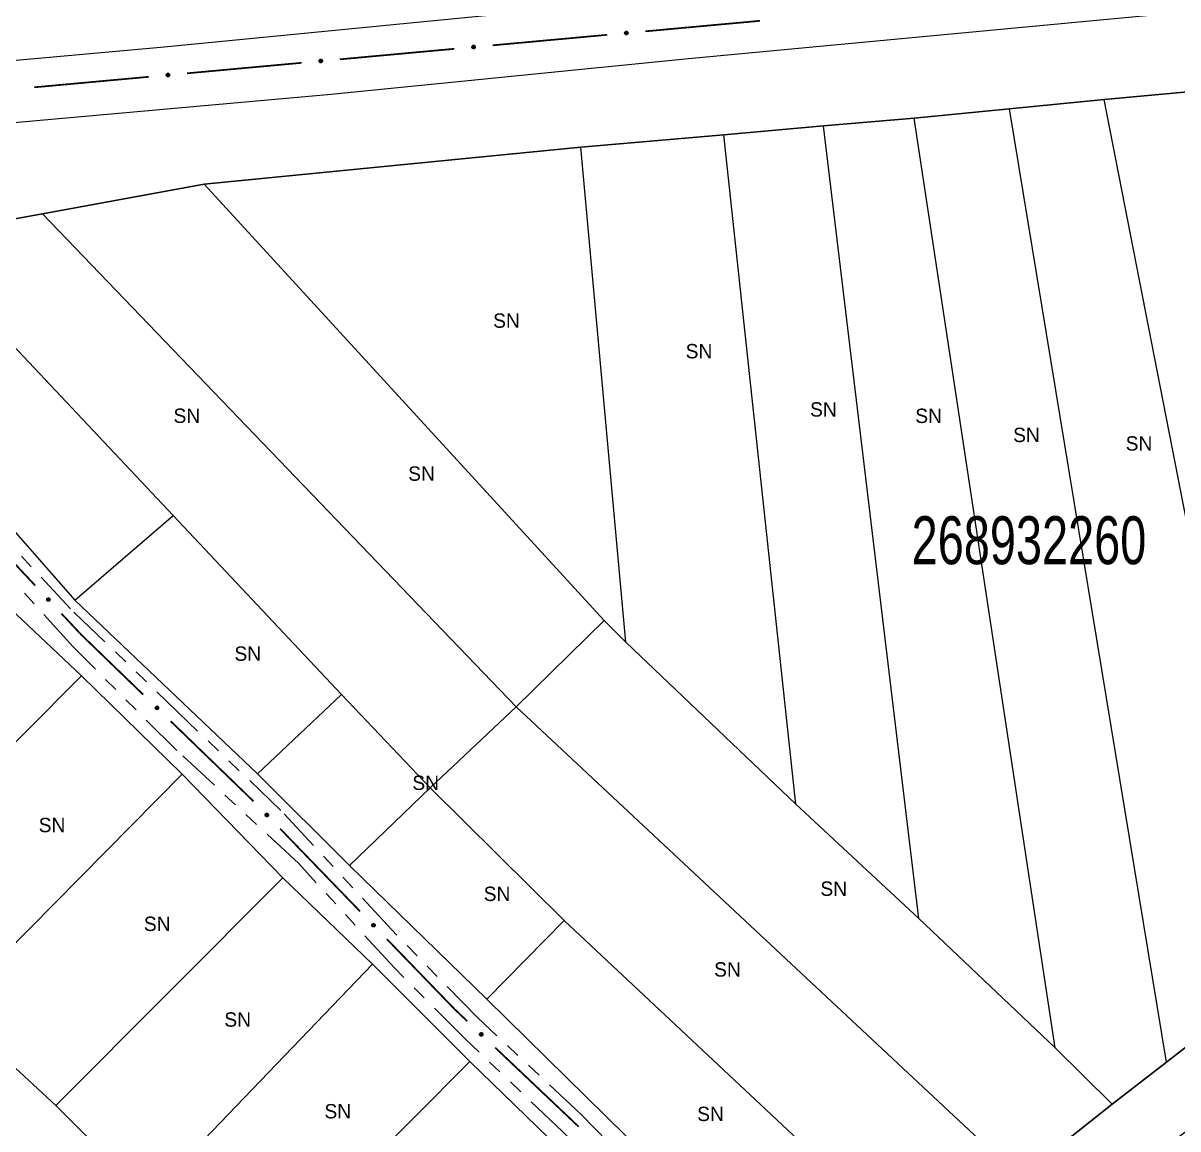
# Model space of a CAD drawing. Extents: x 207981 to 210201, y 4876477 to 4878908.
# Drawn here: x 208972.2 to 209092.6, y 4877304.6 to 4877420 of the extents above; entities that cross this region are included whole.
import ezdxf
from ezdxf.enums import TextEntityAlignment as Align

# ---------------------------------------------------------------- set-up
doc = ezdxf.new("R2010")
doc.units = 0
doc.header["$LTSCALE"] = 1.5
doc.header["$MEASUREMENT"] = 0
doc.linetypes.add('TRACO_25', pattern=[8, 3, -1, 1, -1, 1, -1])
for name, color, linetype in [('CD_MALHA_LOTES', 7, 'CONTINUOUS'), ('CD_TXT_QUADRA', 255, 'CONTINUOUS'), ('RU-QUADRA', 210, 'CONTINUOUS'), ('SV-EIXO-ROD-ESTR', 7, 'CONTINUOUS'), ('SV-EIXO-RUA-N-PAV', 6, 'CONTINUOUS'), ('SV-EST-MUNIC-PAV', 20, 'CONTINUOUS'), ('SV-RUA-NAO-PAV', 7, 'CONTINUOUS'), ('Th_NmrPort', 1, 'CONTINUOUS')]:
    doc.layers.add(name, color=color, linetype=linetype)
doc.styles.add('ARIAL', font='ARIAL.SHX')

msp = doc.modelspace()

# ---------------------------------------------------------------- linework, layer by layer
at = {"layer": 'CD_MALHA_LOTES', "linetype": 'Continuous', "flags": 128}
for points in [[(209075.03, 4877411.05), (209084.87, 4877412.01)], [(209084.87, 4877412.01), (209094.39, 4877412.87)], [(209102.79, 4877320.47), (209084.87, 4877412.01)], [(209065.08, 4877410.08), (209075.03, 4877411.05)], [(209091.4, 4877311.59), (209075.03, 4877411.05)], [(209055.61, 4877409.28), (209065.08, 4877410.08)], [(209079.79, 4877313.09), (209065.08, 4877410.08)], [(209030.3, 4877407.03), (209045.23, 4877408.32)], [(209045.23, 4877408.32), (209055.61, 4877409.28)], [(209052.72, 4877338.5), (209045.23, 4877408.32)], [(209065.56, 4877326.57), (209055.61, 4877409.28)], [(208991.03, 4877403.18), (209030.3, 4877407.03)], [(209035.01, 4877355.41), (209030.3, 4877407.03)], [(208974.18, 4877400.08), (208991.03, 4877403.18)], [(208991.03, 4877403.18), (209032.76, 4877357.66)], [(208960.49, 4877397.62), (208974.18, 4877400.08)], [(209023.59, 4877348.65), (208974.18, 4877400.08)], [(208987.82, 4877368.62), (208960.49, 4877397.62)], [(208946.66, 4877395), (208977.55, 4877359.8)], [(208977.55, 4877359.8), (208987.82, 4877368.62)], [(208987.82, 4877368.62), (209005.37, 4877349.95)], [(208968.35, 4877361.21), (208978.24, 4877351.9)], [(208996.6, 4877341.66), (208977.55, 4877359.8)], [(209032.76, 4877357.66), (209035.01, 4877355.41)], [(209035.01, 4877355.41), (209052.72, 4877338.5)], [(208954.26, 4877327.79), (208978.24, 4877351.9)], [(208978.24, 4877351.9), (208988.76, 4877341.65)], [(208996.6, 4877341.66), (209005.37, 4877349.95)], [(209005.37, 4877349.95), (209014.61, 4877340.2)], [(209076.1, 4877299.56), (209023.59, 4877348.65)], [(208964.79, 4877317.42), (208988.76, 4877341.65)], [(208988.76, 4877341.65), (208999.23, 4877330.83)], [(209006.18673, 4877332.117408), (208996.6, 4877341.66)], [(209014.61, 4877340.2), (209006.18673, 4877332.117408)], [(209014.61, 4877340.2), (209028.59, 4877326.36)], [(209065.56, 4877326.57), (209052.72, 4877338.5)], [(209020.51, 4877318.17), (209006.18673, 4877332.117408)], [(208975.57, 4877307.08), (208999.23, 4877330.83)], [(208999.23, 4877330.83), (209008.59, 4877321.83)], [(209079.79, 4877313.09), (209065.56, 4877326.57)], [(209020.51, 4877318.17), (209028.59, 4877326.36)], [(209028.59, 4877326.36), (209065.72, 4877291.53)], [(208985.19, 4877297.46), (209008.59, 4877321.83)], [(209008.59, 4877321.83), (209018.74, 4877311.67)], [(209102.79, 4877320.47), (209091.4, 4877311.59)], [(209065.72, 4877291.53), (209055.66, 4877283.61), (209020.51, 4877318.17)], [(209085.73, 4877307.21), (209079.79, 4877313.09)], [(208975.57, 4877307.08), (208970.4, 4877311.89)], [(208994.95, 4877287.74), (209018.74, 4877311.67)], [(209018.74, 4877311.67), (209030.46, 4877300.31)], [(209091.4, 4877311.59), (209085.73, 4877307.21)], [(209085.73, 4877307.21), (209076.1, 4877299.56)], [(208984.66, 4877297.99), (208975.57, 4877307.08)]]:
    msp.add_lwpolyline(points, dxfattribs=at)
at = {"layer": 'CD_MALHA_LOTES', "linetype": 'Continuous'}
for points in [[(209032.76, 4877357.66), (209023.59, 4877348.65)], [(209023.59, 4877348.65), (209014.61, 4877340.2)]]:
    msp.add_lwpolyline(points, dxfattribs=at)
at = {"layer": 'RU-QUADRA', "linetype": 'Continuous', "flags": 128}
for points in [[(209094.39, 4877412.87), (209084.87, 4877412.01), (209075.03, 4877411.05), (209065.08, 4877410.08), (209055.61, 4877409.28), (209045.23, 4877408.32), (209030.3, 4877407.03), (208991.03, 4877403.18), (208974.18, 4877400.08), (208960.49, 4877397.62), (208946.66, 4877395), (208977.55, 4877359.8), (208996.6, 4877341.66), (209006.18673, 4877332.117408), (209020.51, 4877318.17), (209055.66, 4877283.61), (209065.72, 4877291.53), (209076.1, 4877299.56), (209085.73, 4877307.21), (209091.4, 4877311.59), (209102.79, 4877320.47)], [(208968.35, 4877361.21), (208978.24, 4877351.9), (208988.76, 4877341.65), (208999.23, 4877330.83), (209008.59, 4877321.83), (209018.74, 4877311.67), (209030.46, 4877300.31), (209052.11, 4877278.34), (209033.22, 4877261.68), (208999.36, 4877231.74), (208971.52, 4877256.2)]]:
    msp.add_lwpolyline(points, dxfattribs=at)
at = {"layer": 'SV-EIXO-ROD-ESTR', "const_width": 0.18}
for points in [[(209049.000335, 4877420.218613), (209037.050405, 4877419.123545)], [(209033.067095, 4877418.758522), (209021.117165, 4877417.663454)], [(209017.133855, 4877417.298431), (209005.183925, 4877416.203363)], [(209001.200615, 4877415.83834), (208989.250685, 4877414.743272)], [(208985.267375, 4877414.378249), (208973.317445, 4877413.283181)]]:
    msp.add_lwpolyline(points, dxfattribs=at)
at = {"layer": 'SV-EIXO-ROD-ESTR'}
for points in [[(209035.211876, 4877418.844524), (209035.181129, 4877418.806489), (209035.146926, 4877418.780088), (209035.11206, 4877418.766279), (209035.078069, 4877418.762109), (209035.042814, 4877418.761761), (209035.007191, 4877418.769251), (209034.969496, 4877418.786322), (209034.931126, 4877418.816899), (209034.906383, 4877418.853714), (209034.891016, 4877418.887171), (209034.884627, 4877418.922365), (209034.884863, 4877418.95662), (209034.893867, 4877418.993365), (209034.91154, 4877419.031396), (209034.943219, 4877419.069235), (209034.976929, 4877419.094888), (209035.011003, 4877419.10736), (209035.046425, 4877419.113558), (209035.082422, 4877419.113483), (209035.117347, 4877419.105928), (209035.155607, 4877419.088065), (209035.19254, 4877419.056303), (209035.218509, 4877419.022974), (209035.231456, 4877418.989084), (209035.236773, 4877418.954073), (209035.237553, 4877418.918717), (209035.231514, 4877418.882595), (209035.211876, 4877418.844524)], [(209019.278636, 4877417.384433), (209019.247889, 4877417.346398), (209019.213686, 4877417.319997), (209019.17882, 4877417.306188), (209019.144829, 4877417.302018), (209019.109574, 4877417.30167), (209019.073951, 4877417.30916), (209019.036256, 4877417.326232), (209018.997886, 4877417.356808), (209018.973143, 4877417.393623), (209018.957776, 4877417.427081), (209018.951388, 4877417.462274), (209018.951623, 4877417.496529), (209018.960627, 4877417.533274), (209018.9783, 4877417.571305), (209019.009979, 4877417.609144), (209019.043689, 4877417.634797), (209019.077763, 4877417.647269), (209019.113185, 4877417.653467), (209019.149182, 4877417.653392), (209019.184107, 4877417.645837), (209019.222367, 4877417.627974), (209019.2593, 4877417.596212), (209019.28527, 4877417.562883), (209019.298216, 4877417.528993), (209019.303533, 4877417.493982), (209019.304313, 4877417.458626), (209019.298274, 4877417.422504), (209019.278636, 4877417.384433)], [(209003.345397, 4877415.924342), (209003.314649, 4877415.886307), (209003.280446, 4877415.859906), (209003.24558, 4877415.846097), (209003.211589, 4877415.841927), (209003.176334, 4877415.841579), (209003.140712, 4877415.849069), (209003.103016, 4877415.866141), (209003.064646, 4877415.896717), (209003.039903, 4877415.933532), (209003.024536, 4877415.96699), (209003.018148, 4877416.002183), (209003.018383, 4877416.036438), (209003.027387, 4877416.073183), (209003.04506, 4877416.111214), (209003.076739, 4877416.149053), (209003.110449, 4877416.174706), (209003.144523, 4877416.187178), (209003.179945, 4877416.193376), (209003.215942, 4877416.193301), (209003.250867, 4877416.185746), (209003.289127, 4877416.167883), (209003.32606, 4877416.136121), (209003.35203, 4877416.102792), (209003.364976, 4877416.068902), (209003.370293, 4877416.033891), (209003.371073, 4877415.998535), (209003.365034, 4877415.962413), (209003.345397, 4877415.924342)], [(208987.412157, 4877414.464251), (208987.381409, 4877414.426217), (208987.347206, 4877414.399815), (208987.31234, 4877414.386006), (208987.278349, 4877414.381837), (208987.243094, 4877414.381488), (208987.207472, 4877414.388978), (208987.169776, 4877414.40605), (208987.131406, 4877414.436626), (208987.106663, 4877414.473441), (208987.091296, 4877414.506899), (208987.084908, 4877414.542093), (208987.085143, 4877414.576347), (208987.094147, 4877414.613092), (208987.11182, 4877414.651123), (208987.143499, 4877414.688962), (208987.177209, 4877414.714615), (208987.211283, 4877414.727087), (208987.246705, 4877414.733285), (208987.282702, 4877414.73321), (208987.317628, 4877414.725655), (208987.355887, 4877414.707792), (208987.39282, 4877414.67603), (208987.41879, 4877414.642701), (208987.431736, 4877414.608811), (208987.437054, 4877414.5738), (208987.437833, 4877414.538444), (208987.431794, 4877414.502322), (208987.412157, 4877414.464251)]]:
    msp.add_lwpolyline(points, close=True, dxfattribs=at)
for points in [[(209035.13121, 4877419.094125), (209034.935063, 4877419.051486)], [(209035.117347, 4877419.105928), (209034.943219, 4877419.069235)], [(209035.095621, 4877419.108677), (209034.966419, 4877419.083134)], [(209035.082422, 4877419.113483), (209034.976929, 4877419.094888)], [(209035.231456, 4877418.989084), (209034.884627, 4877418.922365)], [(209035.218509, 4877419.022974), (209034.884863, 4877418.95662)], [(209035.221457, 4877419.006478), (209034.887705, 4877418.940267)], [(209035.231488, 4877418.971771), (209034.889334, 4877418.907531)], [(209035.236773, 4877418.954073), (209034.891016, 4877418.887171)], [(209035.19254, 4877419.056303), (209034.893867, 4877418.993365)], [(209035.203272, 4877419.040438), (209034.893979, 4877418.976469)], [(209035.233492, 4877418.934958), (209034.903816, 4877418.869121)], [(209035.170389, 4877419.07031), (209034.905688, 4877419.013168)], [(209035.237553, 4877418.918717), (209034.906383, 4877418.853714)], [(209035.155607, 4877419.088065), (209034.91154, 4877419.031396)], [(209035.22981, 4877418.900365), (209034.923359, 4877418.835286)], [(209035.231514, 4877418.882595), (209034.931126, 4877418.816899)], [(209035.220694, 4877418.865273), (209034.953649, 4877418.803805)], [(209035.211876, 4877418.844524), (209034.969496, 4877418.786322)], [(209035.194286, 4877418.824487), (209034.99567, 4877418.778881)], [(209035.181129, 4877418.806489), (209035.007191, 4877418.769251)], [(209035.161696, 4877418.791355), (209035.033728, 4877418.767296)], [(209035.146926, 4877418.780088), (209035.042814, 4877418.761761)], [(209019.298216, 4877417.528993), (209018.951388, 4877417.462274)], [(209019.28527, 4877417.562883), (209018.951623, 4877417.496529)], [(209019.288217, 4877417.546387), (209018.954465, 4877417.480176)], [(209019.298248, 4877417.51168), (209018.956094, 4877417.44744)], [(209019.303533, 4877417.493982), (209018.957776, 4877417.427081)], [(209019.2593, 4877417.596212), (209018.960627, 4877417.533274)], [(209019.270032, 4877417.580347), (209018.960739, 4877417.516378)], [(209019.300252, 4877417.474867), (209018.970576, 4877417.40903)], [(209019.237149, 4877417.610219), (209018.972448, 4877417.553077)], [(209019.304313, 4877417.458626), (209018.973143, 4877417.393623)], [(209019.222367, 4877417.627974), (209018.9783, 4877417.571305)], [(209019.29657, 4877417.440274), (209018.99012, 4877417.375195)], [(209019.298274, 4877417.422504), (209018.997886, 4877417.356808)], [(209019.197971, 4877417.634034), (209019.001823, 4877417.591395)], [(209019.184107, 4877417.645837), (209019.009979, 4877417.609144)], [(209019.287454, 4877417.405182), (209019.020409, 4877417.343715)], [(209019.162381, 4877417.648586), (209019.033179, 4877417.623043)], [(209019.278636, 4877417.384433), (209019.036256, 4877417.326232)], [(209019.149182, 4877417.653392), (209019.043689, 4877417.634797)], [(209019.261046, 4877417.364396), (209019.06243, 4877417.31879)], [(209019.247889, 4877417.346398), (209019.073951, 4877417.30916)], [(209019.228456, 4877417.331264), (209019.100488, 4877417.307205)], [(209019.213686, 4877417.319997), (209019.109574, 4877417.30167)], [(209003.364976, 4877416.068902), (209003.018148, 4877416.002183)], [(209003.35203, 4877416.102792), (209003.018383, 4877416.036438)], [(209003.354977, 4877416.086296), (209003.021225, 4877416.020086)], [(209003.365008, 4877416.051589), (209003.022854, 4877415.987349)], [(209003.370293, 4877416.033891), (209003.024536, 4877415.96699)], [(209003.32606, 4877416.136121), (209003.027387, 4877416.073183)], [(209003.336792, 4877416.120256), (209003.027499, 4877416.056287)], [(209003.367012, 4877416.014776), (209003.037336, 4877415.948939)], [(209003.303909, 4877416.150128), (209003.039209, 4877416.092986)], [(209003.371073, 4877415.998535), (209003.039903, 4877415.933532)], [(209003.289127, 4877416.167883), (209003.04506, 4877416.111214)], [(209003.363331, 4877415.980183), (209003.05688, 4877415.915104)], [(209003.365034, 4877415.962413), (209003.064646, 4877415.896717)], [(209003.264731, 4877416.173943), (209003.068583, 4877416.131304)], [(209003.250867, 4877416.185746), (209003.076739, 4877416.149053)], [(209003.354214, 4877415.945092), (209003.087169, 4877415.883624)], [(209003.229141, 4877416.188495), (209003.099939, 4877416.162952)], [(209003.345397, 4877415.924342), (209003.103016, 4877415.866141)], [(209003.215942, 4877416.193301), (209003.110449, 4877416.174706)], [(209003.327806, 4877415.904305), (209003.12919, 4877415.858699)], [(209003.314649, 4877415.886307), (209003.140712, 4877415.849069)], [(209003.295216, 4877415.871173), (209003.167248, 4877415.847114)], [(209003.280446, 4877415.859906), (209003.176334, 4877415.841579)], [(208987.431736, 4877414.608811), (208987.084908, 4877414.542093)], [(208987.41879, 4877414.642701), (208987.085143, 4877414.576347)], [(208987.421737, 4877414.626205), (208987.087985, 4877414.559995)], [(208987.431769, 4877414.591498), (208987.089614, 4877414.527258)], [(208987.437054, 4877414.5738), (208987.091296, 4877414.506899)], [(208987.39282, 4877414.67603), (208987.094147, 4877414.613092)], [(208987.403552, 4877414.660165), (208987.094259, 4877414.596196)], [(208987.433772, 4877414.554685), (208987.104096, 4877414.488848)], [(208987.370669, 4877414.690037), (208987.105969, 4877414.632895)], [(208987.437833, 4877414.538444), (208987.106663, 4877414.473441)], [(208987.355887, 4877414.707792), (208987.11182, 4877414.651123)], [(208987.430091, 4877414.520092), (208987.12364, 4877414.455013)], [(208987.431794, 4877414.502322), (208987.131406, 4877414.436626)], [(208987.331491, 4877414.713852), (208987.135343, 4877414.671213)], [(208987.317628, 4877414.725655), (208987.143499, 4877414.688962)], [(208987.420974, 4877414.485001), (208987.153929, 4877414.423533)], [(208987.295901, 4877414.728404), (208987.166699, 4877414.702862)], [(208987.412157, 4877414.464251), (208987.169776, 4877414.40605)], [(208987.282702, 4877414.73321), (208987.177209, 4877414.714615)], [(208987.394566, 4877414.444214), (208987.19595, 4877414.398608)], [(208987.381409, 4877414.426217), (208987.207472, 4877414.388978)], [(208987.361976, 4877414.411082), (208987.234008, 4877414.387023)], [(208987.347206, 4877414.399815), (208987.243094, 4877414.381488)]]:
    msp.add_lwpolyline(points, dxfattribs=at)
at = {"layer": 'SV-EIXO-RUA-N-PAV', "const_width": 0.18}
for points in [[(208973.426931, 4877361.306843), (208965.227662, 4877370.068806)], [(208978.204791, 4877356.20109), (208976.16002, 4877358.386188)], [(208978.210099, 4877356.195955), (208978.204791, 4877356.20109)], [(208984.678652, 4877349.938333), (208978.210099, 4877356.195955)], [(208996.178301, 4877338.813673), (208987.553564, 4877347.157168)], [(209007.303167, 4877327.314395), (208998.963484, 4877335.942819)], [(209017.182159, 4877317.093367), (209010.083061, 4877324.438254)], [(209017.752091, 4877316.553431), (209017.182159, 4877317.093367)], [(209018.478044, 4877315.865686), (209017.752091, 4877316.553431)], [(209030.093287, 4877304.861772), (209021.381854, 4877313.114708)]]:
    msp.add_lwpolyline(points, dxfattribs=at)
at = {"layer": 'SV-EIXO-RUA-N-PAV'}
for points in [[(208974.811271, 4877359.66639), (208974.762372, 4877359.667319), (208974.720535, 4877359.678117), (208974.688233, 4877359.697166), (208974.664078, 4877359.721442), (208974.642163, 4877359.749061), (208974.626212, 4877359.781781), (208974.616553, 4877359.822018), (208974.61714, 4877359.871078), (208974.631018, 4877359.913209), (208974.647999, 4877359.945876), (208974.671863, 4877359.972521), (208974.69905, 4877359.993361), (208974.733586, 4877360.008806), (208974.774458, 4877360.018197), (208974.823775, 4877360.016412), (208974.864718, 4877360.005545), (208974.895478, 4877359.986299), (208974.922113, 4877359.962139), (208974.944149, 4877359.933674), (208974.959621, 4877359.901465), (208974.969002, 4877359.860296), (208974.966596, 4877359.811644), (208974.956223, 4877359.770684), (208974.937415, 4877359.739662), (208974.913039, 4877359.713975), (208974.885604, 4877359.691658), (208974.853381, 4877359.674254), (208974.811271, 4877359.66639)], [(208986.142837, 4877348.368733), (208986.093952, 4877348.36723), (208986.05163, 4877348.375934), (208986.018421, 4877348.393354), (208985.993088, 4877348.416399), (208985.969828, 4877348.442894), (208985.95227, 4877348.474781), (208985.940622, 4877348.514488), (208985.93877, 4877348.563516), (208985.950536, 4877348.606285), (208985.965872, 4877348.639757), (208985.988381, 4877348.667555), (208986.014499, 4877348.68972), (208986.048224, 4877348.706863), (208986.088579, 4877348.718274), (208986.137923, 4877348.718944), (208986.179356, 4877348.710126), (208986.211035, 4877348.692433), (208986.238838, 4877348.669627), (208986.262261, 4877348.642293), (208986.279316, 4877348.610893), (208986.290733, 4877348.570241), (208986.290748, 4877348.521529), (208986.282425, 4877348.480105), (208986.265182, 4877348.448186), (208986.242112, 4877348.421318), (208986.215822, 4877348.397665), (208986.184503, 4877348.378681), (208986.142837, 4877348.368733)], [(208997.594239, 4877337.201075), (208997.545331, 4877337.201214), (208997.503325, 4877337.211335), (208997.47072, 4877337.22986), (208997.446176, 4877337.253742), (208997.423818, 4877337.281004), (208997.407341, 4877337.313462), (208997.397033, 4877337.353539), (208997.396828, 4877337.402601), (208997.410024, 4877337.444951), (208997.426476, 4877337.477888), (208997.449906, 4877337.504915), (208997.476753, 4877337.526191), (208997.511035, 4877337.542191), (208997.55175, 4877337.552241), (208997.601089, 4877337.551253), (208997.642203, 4877337.541049), (208997.673269, 4877337.522302), (208997.700291, 4877337.498575), (208997.722783, 4877337.47047), (208997.738774, 4877337.438515), (208997.748819, 4877337.397502), (208997.747198, 4877337.348817), (208997.737488, 4877337.307696), (208997.719183, 4877337.276374), (208997.695225, 4877337.250297), (208997.668155, 4877337.22754), (208997.636216, 4877337.209618), (208997.594239, 4877337.201075)], [(209008.713816, 4877325.69651), (209008.664908, 4877325.696649), (209008.622902, 4877325.70677), (209008.590297, 4877325.725295), (209008.565753, 4877325.749178), (209008.543395, 4877325.776439), (209008.526918, 4877325.808897), (209008.51661, 4877325.848974), (209008.516405, 4877325.898036), (209008.529601, 4877325.940386), (209008.546052, 4877325.973323), (209008.569482, 4877326.00035), (209008.596329, 4877326.021626), (209008.630611, 4877326.037627), (209008.671327, 4877326.047676), (209008.720666, 4877326.046688), (209008.761779, 4877326.036484), (209008.792846, 4877326.017737), (209008.819868, 4877325.99401), (209008.84236, 4877325.965905), (209008.858351, 4877325.93395), (209008.868395, 4877325.892938), (209008.866775, 4877325.844253), (209008.857065, 4877325.803131), (209008.83876, 4877325.771809), (209008.814802, 4877325.745732), (209008.787731, 4877325.722975), (209008.755793, 4877325.705053), (209008.713816, 4877325.69651)], [(209019.958547, 4877314.311468), (209019.90968, 4877314.309454), (209019.86727, 4877314.317716), (209019.83388, 4877314.334788), (209019.808309, 4877314.357567), (209019.784773, 4877314.383818), (209019.766883, 4877314.41552), (209019.75482, 4877314.455103), (209019.752456, 4877314.504109), (209019.763775, 4877314.546998), (209019.77876, 4877314.580628), (209019.800978, 4877314.60866), (209019.826862, 4877314.631097), (209019.860407, 4877314.648592), (209019.90064, 4877314.660424), (209019.949975, 4877314.661609), (209019.991498, 4877314.653224), (209020.02336, 4877314.635863), (209020.0514, 4877314.613349), (209020.075107, 4877314.586261), (209020.092489, 4877314.555041), (209020.104329, 4877314.51451), (209020.104854, 4877314.465801), (209020.096964, 4877314.424292), (209020.080055, 4877314.392195), (209020.057268, 4877314.365088), (209020.031226, 4877314.341161), (209020.000107, 4877314.321851), (209019.958547, 4877314.311468)]]:
    msp.add_lwpolyline(points, close=True, dxfattribs=at)
for points in [[(208974.811271, 4877359.66639), (208974.616553, 4877359.822018)], [(208974.853381, 4877359.674254), (208974.61714, 4877359.871078)], [(208974.833065, 4877359.672165), (208974.620628, 4877359.84526)], [(208974.762372, 4877359.667319), (208974.626212, 4877359.781781)], [(208974.784656, 4877359.667978), (208974.626743, 4877359.796788)], [(208974.866364, 4877359.686506), (208974.626889, 4877359.888495)], [(208974.885604, 4877359.691658), (208974.631018, 4877359.913209)], [(208974.738496, 4877359.673371), (208974.640957, 4877359.759631)], [(208974.895934, 4877359.704833), (208974.641606, 4877359.924692)], [(208974.720535, 4877359.678117), (208974.642163, 4877359.749061)], [(208974.913039, 4877359.713975), (208974.647999, 4877359.945876)], [(208974.923767, 4877359.72901), (208974.66304, 4877359.9597)], [(208974.937415, 4877359.739662), (208974.671863, 4877359.972521)], [(208974.945009, 4877359.758233), (208974.687885, 4877359.98108)], [(208974.956223, 4877359.770684), (208974.69905, 4877359.993361)], [(208974.960658, 4877359.793433), (208974.720315, 4877359.998347)], [(208974.966596, 4877359.811644), (208974.733586, 4877360.008806)], [(208974.964058, 4877359.837728), (208974.756476, 4877360.011628)], [(208974.969002, 4877359.860296), (208974.774458, 4877360.018197)], [(208974.958812, 4877359.883276), (208974.804756, 4877360.011957)], [(208974.959621, 4877359.901465), (208974.823775, 4877360.016412)], [(208974.948455, 4877359.920304), (208974.848988, 4877360.006628)], [(208974.944149, 4877359.933674), (208974.864718, 4877360.005545)], [(208986.184503, 4877348.378681), (208985.93877, 4877348.563516)], [(208986.142837, 4877348.368733), (208985.940622, 4877348.514488)], [(208986.164316, 4877348.375584), (208985.943537, 4877348.537904)], [(208986.196861, 4877348.391563), (208985.947641, 4877348.581397)], [(208986.215822, 4877348.397665), (208985.950536, 4877348.606285)], [(208986.116175, 4877348.368996), (208985.952054, 4877348.489795)], [(208986.093952, 4877348.36723), (208985.95227, 4877348.474781)], [(208986.225483, 4877348.411338), (208985.960539, 4877348.61828)], [(208986.242112, 4877348.421318), (208985.965872, 4877348.639757)], [(208986.069804, 4877348.372088), (208985.968097, 4877348.453391)], [(208986.05163, 4877348.375934), (208985.969828, 4877348.442894)], [(208986.25208, 4877348.436868), (208985.980207, 4877348.654311)], [(208986.265182, 4877348.448186), (208985.988381, 4877348.667555)], [(208986.271844, 4877348.467111), (208986.003958, 4877348.6769)], [(208986.282425, 4877348.480105), (208986.014499, 4877348.68972)], [(208986.285723, 4877348.503046), (208986.03549, 4877348.695757)], [(208986.290748, 4877348.521529), (208986.048224, 4877348.706863)], [(208986.286917, 4877348.547455), (208986.070945, 4877348.71082)], [(208986.290733, 4877348.570241), (208986.088579, 4877348.718274)], [(208986.279412, 4877348.592686), (208986.11915, 4877348.713549)], [(208986.279316, 4877348.610893), (208986.137923, 4877348.718944)], [(208986.267228, 4877348.629154), (208986.163591, 4877348.710425)], [(208986.262261, 4877348.642293), (208986.179356, 4877348.710126)], [(208997.636216, 4877337.209618), (208997.396828, 4877337.402601)], [(208997.594239, 4877337.201075), (208997.397033, 4877337.353539)], [(208997.615936, 4877337.207201), (208997.400733, 4877337.376843)], [(208997.649, 4877337.222078), (208997.406295, 4877337.420174)], [(208997.545331, 4877337.201214), (208997.407341, 4877337.313462)], [(208997.567602, 4877337.202233), (208997.40763, 4877337.328476)], [(208997.668155, 4877337.22754), (208997.410024, 4877337.444951)], [(208997.67827, 4877337.24088), (208997.420425, 4877337.456603)], [(208997.521361, 4877337.20688), (208997.422441, 4877337.291553)], [(208997.503325, 4877337.211335), (208997.423818, 4877337.281004)], [(208997.695225, 4877337.250297), (208997.426476, 4877337.477888)], [(208997.705709, 4877337.265503), (208997.441292, 4877337.491953)], [(208997.719183, 4877337.276374), (208997.449906, 4877337.504915)], [(208997.726477, 4877337.295065), (208997.465787, 4877337.513731)], [(208997.737488, 4877337.307696), (208997.476753, 4877337.526191)], [(208997.741555, 4877337.330513), (208997.497935, 4877337.531519)], [(208997.747198, 4877337.348817), (208997.511035, 4877337.542191)], [(208997.74424, 4877337.374858), (208997.533876, 4877337.545383)], [(208997.748819, 4877337.397502), (208997.55175, 4877337.552241)], [(208997.738258, 4877337.420315), (208997.582145, 4877337.546492)], [(208997.738774, 4877337.438515), (208997.601089, 4877337.551253)], [(208997.727305, 4877337.457171), (208997.626457, 4877337.541878)], [(208997.722783, 4877337.47047), (208997.642203, 4877337.541049)], [(209008.755793, 4877325.705053), (209008.516405, 4877325.898036)], [(209008.713816, 4877325.69651), (209008.51661, 4877325.848974)], [(209008.735513, 4877325.702636), (209008.520309, 4877325.872278)], [(209008.768576, 4877325.717513), (209008.525872, 4877325.915609)], [(209008.664908, 4877325.696649), (209008.526918, 4877325.808897)], [(209008.687179, 4877325.697668), (209008.527206, 4877325.823911)], [(209008.787731, 4877325.722975), (209008.529601, 4877325.940386)], [(209008.797847, 4877325.736315), (209008.540002, 4877325.952038)], [(209008.640937, 4877325.702315), (209008.542018, 4877325.786989)], [(209008.622902, 4877325.70677), (209008.543395, 4877325.776439)], [(209008.814802, 4877325.745732), (209008.546052, 4877325.973323)], [(209008.825286, 4877325.760938), (209008.560868, 4877325.987388)], [(209008.83876, 4877325.771809), (209008.569482, 4877326.00035)], [(209008.846054, 4877325.7905), (209008.585364, 4877326.009167)], [(209008.857065, 4877325.803131), (209008.596329, 4877326.021626)], [(209008.861132, 4877325.825948), (209008.617512, 4877326.026955)], [(209008.866775, 4877325.844253), (209008.630611, 4877326.037627)], [(209008.863817, 4877325.870293), (209008.653453, 4877326.040818)], [(209008.868395, 4877325.892938), (209008.671327, 4877326.047676)], [(209008.857835, 4877325.91575), (209008.701722, 4877326.041927)], [(209008.858351, 4877325.93395), (209008.720666, 4877326.046688)], [(209008.846882, 4877325.952606), (209008.746033, 4877326.037313)], [(209008.84236, 4877325.965905), (209008.761779, 4877326.036484)], [(209020.000107, 4877314.321851), (209019.752456, 4877314.504109)], [(209019.958547, 4877314.311468), (209019.75482, 4877314.455103)], [(209019.979953, 4877314.318543), (209019.75749, 4877314.478548)], [(209020.01233, 4877314.334862), (209019.76114, 4877314.522081)], [(209020.031226, 4877314.341161), (209019.763775, 4877314.546998)], [(209019.931884, 4877314.311453), (209019.76651, 4877314.430531)], [(209019.90968, 4877314.309454), (209019.766883, 4877314.41552)], [(209020.040744, 4877314.354934), (209019.773652, 4877314.559098)], [(209020.057268, 4877314.365088), (209019.77876, 4877314.580628)], [(209019.885484, 4877314.31406), (209019.782933, 4877314.394297)], [(209019.86727, 4877314.317716), (209019.784773, 4877314.383818)], [(209020.067072, 4877314.380741), (209019.792943, 4877314.595332)], [(209020.080055, 4877314.392195), (209019.800978, 4877314.60866)], [(209020.086519, 4877314.411189), (209019.816456, 4877314.618167)], [(209020.096964, 4877314.424292), (209019.826862, 4877314.631097)], [(209020.100022, 4877314.447267), (209019.847789, 4877314.637353)], [(209020.104854, 4877314.465801), (209019.860407, 4877314.648592)], [(209020.100752, 4877314.491686), (209019.883085, 4877314.652786)], [(209020.104329, 4877314.51451), (209019.90064, 4877314.660424)], [(209020.092775, 4877314.536836), (209019.931259, 4877314.656018)], [(209020.092489, 4877314.555041), (209019.949975, 4877314.661609)], [(209020.08021, 4877314.573174), (209019.97573, 4877314.653359)], [(209020.075107, 4877314.586261), (209019.991498, 4877314.653224)]]:
    msp.add_lwpolyline(points, dxfattribs=at)
at = {"layer": 'SV-EST-MUNIC-PAV', "linetype": 'Continuous'}
for points in [[(209047.800104, 4877423.443269, 11.382429), (208986.853402, 4877417.458298, 11.682279), (208904.6537, 4877410.063245, 10.582831), (208839.908502, 4877405.124373, 8.608824), (208782.003076, 4877402.904209, 7.334465), (208760.344859, 4877403.902295, 7.009628), (208738.61947, 4877407.402976, 6.11008), (208712.870538, 4877413.633123, 5.810231), (208687.705202, 4877422.36972, 5.285495), (208663.387662, 4877435.241276, 4.710784), (208644.156461, 4877451.021397, 3.986148), (208638.50736, 4877455.411001, 3.461412)], [(209041.531555, 4877416.280616, 13.225371), (209119.660221, 4877423.672087, 13.225371), (209150.40242, 4877426.499008, 13.64955)], [(208936.198693, 4877406.49172, 11.357442), (209004.282957, 4877412.58056, 12.05709), (209041.531555, 4877416.280616, 12.531851)]]:
    msp.add_polyline3d(points, dxfattribs=at)
at = {"layer": 'SV-RUA-NAO-PAV', "linetype": 'TRACO_25'}
for points in [[(209093.532546, 4877304.419954, 14.148585), (209082.58218, 4877296.448098, 13.799261), (209079.76818, 4877294.495557, 13.36824), (209059.312732, 4877279.749228, 13.169962), (209057.331205, 4877280.424291, 13.046038), (209053.681827, 4877282.602886, 12.74862), (209041.585075, 4877294.619525, 13.613627), (209030.335534, 4877306.150622, 13.613627), (209019.534517, 4877316.257344, 13.613627), (209010.603293, 4877325.386084, 13.613627), (208999.049784, 4877337.863874, 13.613627), (208989.344836, 4877347.106682, 13.613627), (208977.098116, 4877358.891261, 13.613627), (208967.393168, 4877369.289419, 13.613627), (208953.991097, 4877384.077911, 13.613627), (208941.282237, 4877399.559614, 13.613627), (208936.198693, 4877406.49172, 13.364671)], [(208968.040448, 4877258.090009, 12.742278), (208995.843385, 4877232.394165, 12.518217), (208999.81755, 4877229.618109, 12.518217), (209001.226242, 4877229.286836, 12.518217), (209022.587402, 4877248.221417, 12.916549), (209041.397318, 4877265.567753, 13.190401), (209053.792846, 4877276.082597, 13.070823), (209055.339312, 4877278.100758, 13.070823), (209051.736898, 4877280.504821, 13.070823), (209041.564102, 4877291.374323, 13.837688), (209035.592133, 4877297.504854, 13.837688), (209028.395697, 4877304.358697, 13.53894), (209018.228609, 4877314.063645, 13.53894), (209010.834363, 4877321.457891, 13.53894), (209000.898345, 4877332.31819, 13.53894), (208988.189485, 4877344.102769, 13.53894), (208977.329186, 4877354.963068, 13.53894), (208966.468887, 4877366.978718, 13.53894)]]:
    msp.add_polyline3d(points, dxfattribs=at)

# ---------------------------------------------------------------- texts
at = {"layer": 'CD_TXT_QUADRA', "style": 'ARIAL', "width": 0.7}
msp.add_text('268932260', height=5, dxfattribs=at).set_placement((209064.81, 4877363.54))
at = {"layer": 'Th_NmrPort', "color": 1}
for p in [(209021.171925, 4877388.947647), (209041.246148, 4877385.759092), (208987.842467, 4877379.025742), (209054.219052, 4877379.685508), (209065.189052, 4877379.015508), (209075.389052, 4877377.025508), (209087.129052, 4877376.135508), (209012.311925, 4877372.987647), (208994.193551, 4877354.211932), (209012.743333, 4877340.74), (208973.782579, 4877336.332584), (209055.295967, 4877329.690444), (209020.184108, 4877329.154489), (208984.748601, 4877326.028077), (209044.215967, 4877321.270444), (208993.14059, 4877316.045331), (209003.578601, 4877306.478077), (209042.445967, 4877306.200444)]:
    msp.add_text('SN', height=1.5, dxfattribs=at).set_placement(p, align=Align.MIDDLE_LEFT)

doc.saveas('drawing.dxf')
